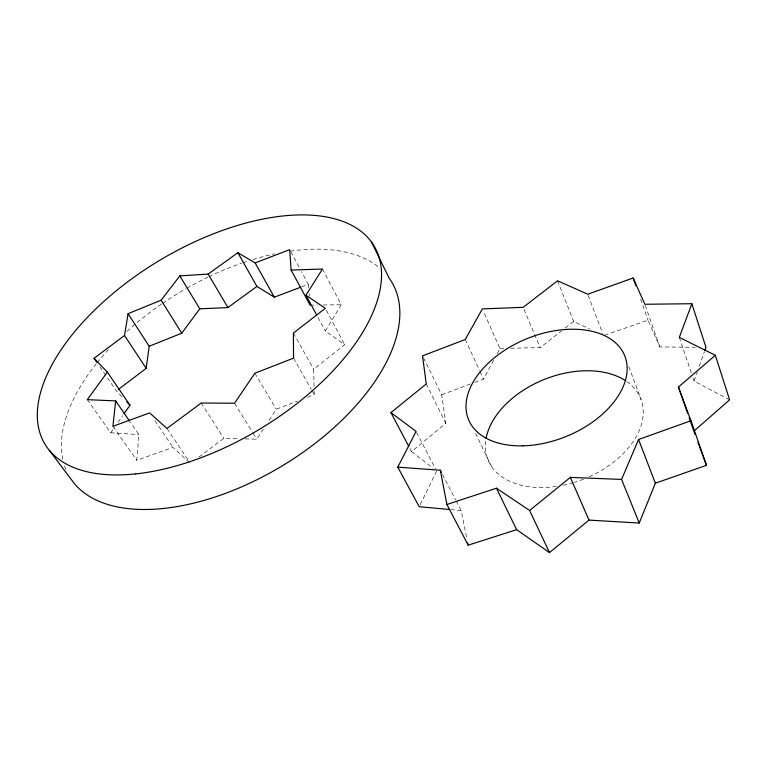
<?xml version="1.0" encoding="UTF-8"?>
<svg xmlns="http://www.w3.org/2000/svg" width="768" height="768" viewBox="0 0 768 768"><rect width="100%" height="100%" fill="white"/><g stroke="black" fill="none" stroke-linecap="round" stroke-linejoin="round"><path stroke-width="0.58" stroke-dasharray="3.84 2.88" d="M189.552 462.653L172.925 447.389L136.762 460.272L138.912 434.592L130.282 422.074M729.6 399.85L694.08 381.091L697.248 372.086M699.235 366.451L704.39 351.821M420.24 504.614L436.618 471.014M474.739 382.387L483.552 379.085L493.728 360.067M497.117 353.722L499.939 348.442L483.312 311.05M314.083 386.544L313.642 369.216L344.726 344.736L325.334 331.018L341.222 304.752L322.502 269.03M245.03 438.874L256.8 439.181L263.299 429.187M269.136 420.182L276.278 409.19L297.523 401.059M87.322 399.658L110.736 432.797L114.72 427.094M118.042 422.342L122.688 415.699M409.843 448.426L411.514 451.584L445.843 423.302L441.686 394.79L423.043 356.899M510.586 348.23L540.144 347.635L561.542 330.912M565.267 328.003L573.648 321.466L589.661 329.069M199.018 456.998L223.834 438.326L239.136 438.73M307.584 397.2L314.294 394.637L314.208 391.171M301.738 286.829L308.323 284.352L301.546 271.718M441.686 394.79L470.333 384.048M604.666 335.27L648.029 320.131L659.837 346.954L695.328 347.242M499.939 348.442L504.672 348.346M310.128 305.174L317.309 305.078M323.29 304.992L341.222 304.752M110.736 432.797L138.912 434.592M450.662 509.606L461.146 510.566L466.771 538.253M411.514 451.584L432.902 468.134M122.006 396.835L116.419 390.941L99.466 366.211M112.896 426.307L136.762 460.272M154.992 420.797L172.925 447.389M166.973 428.458L188.477 460.541M201.245 403.008L223.834 438.326M234.538 403.238L252.47 432.192M253.094 433.19L256.8 439.181M254.842 373.238L276.278 409.19M293.549 358.138L311.328 389.424M311.923 390.461L314.294 394.637M293.395 333.072L313.642 369.216M317.923 317.328L325.334 331.018M290.822 251.731L299.29 267.514M326.39 310.406L344.726 344.736M416.611 432.451L435.533 468.931M442.512 474.461L455.664 499.949M456.211 501.005L461.146 510.566M426.25 383.962L445.843 423.302M475.574 433.392L491.558 466.502M465.245 339.504L479.597 370.522M480.086 371.597L483.552 379.085M524.083 309.504L540.144 347.635M557.568 280.81L573.648 321.466M588.173 295.344L602.698 333.418M628.79 366.634L641.098 399.59M640.608 299.069L648.029 320.131M645.245 305.395L659.837 346.954M679.315 337.382L691.43 373.238M692.938 377.722L694.08 381.091M308.323 284.352L308.621 287.818M309.12 293.606L309.322 295.92M65.875 469.498A188.227 100.752 -31.2 0 1 64.282 465.101M62.794 459.427A188.227 100.752 -31.2 0 1 96.48 363.533M97.219 362.63A188.227 100.752 -31.2 0 1 108.96 349.075M126.95 331.354A188.227 100.752 -31.2 0 1 161.693 303.974M162.672 303.302A188.227 100.752 -31.2 0 1 185.885 288.758M186.912 288.173A188.227 100.752 -31.2 0 1 207.802 277.219M208.867 276.701A188.227 100.752 -31.2 0 1 241.574 263.203M242.707 262.81A188.227 100.752 -31.2 0 1 247.258 261.283M252.941 259.498A188.227 100.752 -31.2 0 1 274.675 253.872M290.294 251.098A188.227 100.752 -31.2 0 1 378.874 267.302M626.755 381.514A82.282 53.587 -21.8 0 1 589.046 476.842M583.536 479.165A82.282 53.587 -21.8 0 1 574.608 482.285M573.475 482.63A82.282 53.587 -21.8 0 1 562.061 485.443M556.416 486.403A82.282 53.587 -21.8 0 1 485.894 439.488"/><path stroke-width="1.15" d="M124.522 335.482L94.042 358.301L107.357 372.134L87.322 399.658L115.67 400.906L112.896 426.307L149.674 412.915L166.973 428.458L201.245 403.008L234.538 403.238L254.842 373.238L293.549 358.138L293.395 333.072L325.277 308.323L305.952 295.2L322.502 269.03L291.11 270.067L289.69 249.629L255.149 262.934L237.85 252.71L208.166 274.07L179.818 275.885L161.136 300.192L128.064 313.69L124.522 335.482L146.179 368.352L118.282 389.53M146.179 368.352L149.184 346.262L128.064 313.69M704.784 350.698L705.974 347.318L691.843 303.715L644.851 304.272L633.178 277.997L587.75 294.221L557.568 280.81L523.162 307.325L482.362 308.909L465.245 339.504L422.525 355.843L426.25 383.962L390.931 412.618L408.73 446.314M691.843 303.715L679.315 337.382L715.334 355.286L729.6 399.85L693.821 431.165L695.04 434.467M390.931 412.618L416.074 431.414L397.776 467.146L440.314 470.218L446.899 504.499L496.454 488.218L516.624 529.67L549.504 552.595L588.989 520.099L639.235 523.046L655.354 483.206L638.554 439.478L690.979 420.758L706.483 465.322L655.354 483.206M639.235 523.046L621.59 479.424L638.554 439.478M124.013 413.798L129.984 405.245L107.357 372.134M149.184 346.262L181.757 333.197L199.776 308.832L227.904 307.565L256.934 286.416L274.31 297.178L300.643 287.242M687.514 413.069L678.451 387.053L715.334 355.286M496.454 488.218L529.613 510.461L570.355 477.398L621.59 479.424M446.899 504.499L468.182 545.165L516.624 529.67M449.501 509.491L419.213 506.717L397.776 467.146M126.797 401.875L129.984 405.245M49.354 450.355L74.266 483.456A188.227 100.752 -31.2 0 0 292.493 459.437A188.227 100.752 -31.2 0 0 389.146 278.131L371.395 241.872M115.67 400.906L129.619 421.114M94.042 358.301L96.758 362.256M161.136 300.192L181.757 333.197M179.818 275.885L199.776 308.832M208.166 274.07L227.904 307.565M237.85 252.71L256.934 286.416M255.149 262.934L274.31 297.178M305.952 295.2L316.79 315.216M291.11 270.067L310.128 305.174M440.314 470.218L441.418 472.339M529.613 510.461L549.504 552.595M570.355 477.398L588.989 520.099M678.451 387.053L690.979 420.758M697.901 442.186L706.483 465.322M633.178 277.997L635.914 285.763M689.088 417.59L693.427 430.032M467.712 542.861L468.182 545.165M486.086 438.365A82.282 53.587 -21.8 0 1 542.419 380.198A82.282 53.587 -21.8 0 1 624.768 380.198M135.725 473.894A192.115 98.122 -31.1 0 0 380.976 266.141A192.115 98.122 -31.1 0 0 111.59 294.662A192.115 98.122 -31.1 0 0 135.725 473.894M522.96 445.843A84.374 52.694 -22.3 0 0 625.104 356.746A84.374 52.694 -22.3 0 0 491.645 360.077A84.374 52.694 -22.3 0 0 522.96 445.843"/></g></svg>
